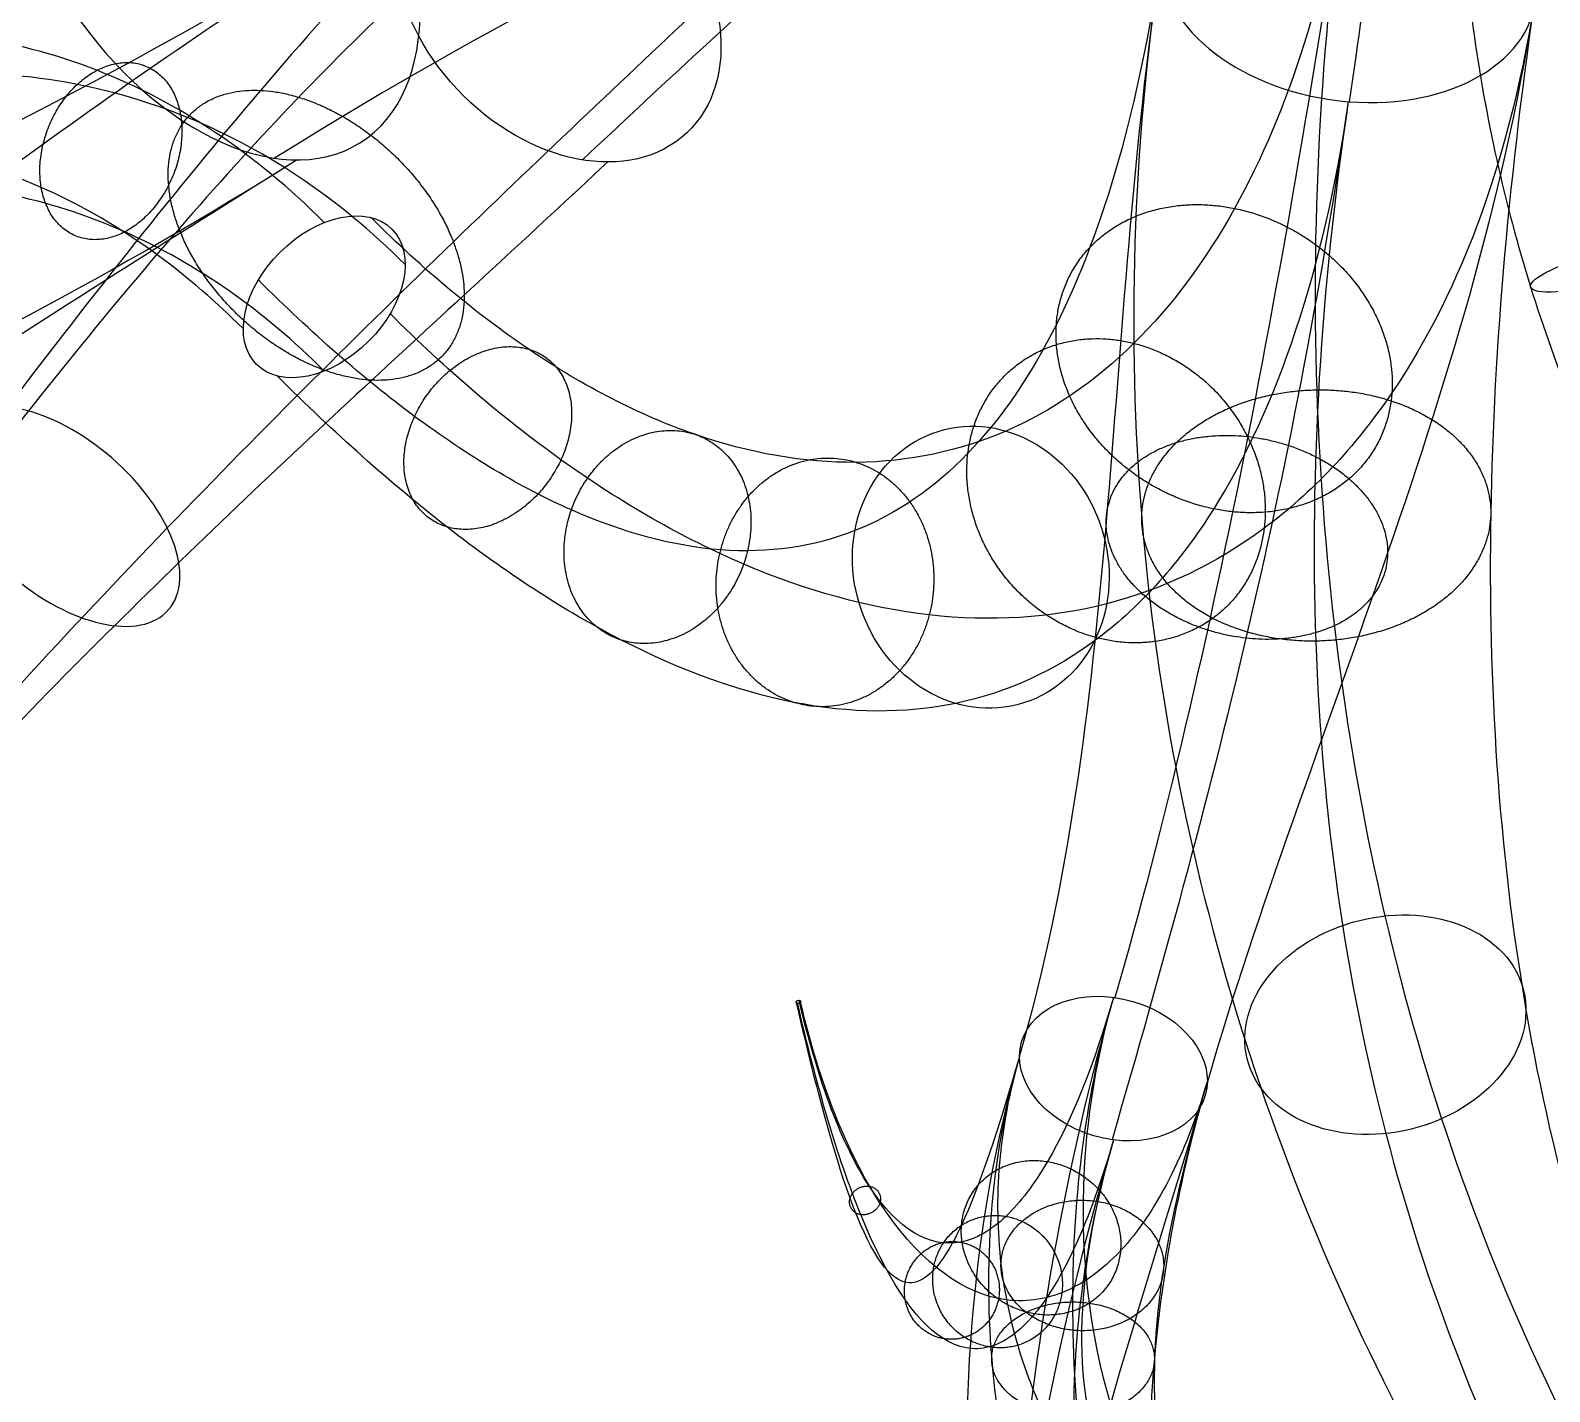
# Model space of a CAD drawing. Header units: millimetres. Extents: x -36.9 to 35.7, y -22.6 to 36.8.
# Drawn here: x -10.6 to -4.12, y -9.25 to -3.44 of the extents above; entities that cross this region are included whole.
import ezdxf

# ---------------------------------------------------------------- set-up
doc = ezdxf.new("R2010")
doc.units = ezdxf.units.MM
doc.header["$MEASUREMENT"] = 0
doc.layers.add('Default', color=18, linetype='Continuous', true_color=0x000000)

msp = doc.modelspace()

# ---------------------------------------------------------------- linework, layer by layer
at = {"layer": 'Default', "extrusion": (0.66882, 0.418242, -0.614616)}
msp.add_circle((2.7565, 19.3369, -27.5862), 1.204, dxfattribs=at)
msp.add_circle((2.7565, 19.3369, -27.5862), 1.204, dxfattribs=at)
msp.add_circle((2.7565, 19.3369, -27.5862), 1.204, dxfattribs=at)
at = {"layer": 'Default', "extrusion": (-0.500353, -0.469566, 0.72743)}
msp.add_circle((-3.3183, 27.4379, 41.2465), 0.806, dxfattribs=at)
msp.add_circle((-3.3183, 27.4379, 41.2465), 0.806, dxfattribs=at)
at = {"layer": 'Default', "extrusion": (0.108452, 0.735577, -0.668704)}
msp.add_circle((4.4611, 28.8036, -31.1428), 0.806, dxfattribs=at)
msp.add_circle((4.4611, 28.8036, -31.1428), 0.806, dxfattribs=at)
msp.add_circle((4.4611, 28.8036, -31.1428), 0.806, dxfattribs=at)
msp.add_circle((4.4611, 28.8036, -31.1428), 0.806, dxfattribs=at)
at = {"layer": 'Default', "extrusion": (-0.53353, 0.533559, 0.656247)}
msp.add_circle((9.8469, 36.4602, 36.1825), 0.408, dxfattribs=at)
msp.add_circle((9.8469, 36.4602, 36.1825), 0.408, dxfattribs=at)
at = {"layer": 'Default', "extrusion": (-0.242912, 0.949731, 0.197497)}
msp.add_circle((4.8506, 51.3796, 6.9328), 0.3458, dxfattribs=at)
at = {"layer": 'Default', "extrusion": (0.550823, 0.63428, -0.542478)}
msp.add_circle((4.2916, 37.1874, -37.1413), 0.607, dxfattribs=at)
at = {"layer": 'Default', "extrusion": (-0.431995, -0.135941, 0.891572)}
msp.add_circle((3.4997, 14.0768, 45.3038), 0.607, dxfattribs=at)
at = {"layer": 'Default', "extrusion": (0.156946, -0.636674, 0.754993)}
msp.add_circle((-6.5213, 25.9873, 39.5332), 0.607, dxfattribs=at)
at = {"layer": 'Default', "extrusion": (-0.168188, 0.731004, 0.661321)}
msp.add_circle((8.8404, 42.9272, 30.1844), 0.01, dxfattribs=at)
at = {"layer": 'Default', "extrusion": (-0.190069, -0.655102, 0.731242)}
msp.add_circle((-3.5537, 25.2731, 40.6148), 0.408, dxfattribs=at)
msp.add_circle((-3.5537, 25.2731, 40.6148), 0.408, dxfattribs=at)
msp.add_circle((-3.5537, 25.2731, 40.6148), 0.408, dxfattribs=at)
msp.add_circle((-3.5537, 25.2731, 40.6148), 0.408, dxfattribs=at)
msp.add_circle((-3.5537, 25.2731, 40.6148), 0.408, dxfattribs=at)
at = {"layer": 'Default'}
for points, knots in [([(-12.7389, -3.4927, 52.8106), (-12.0452, -3.3323, 53.1162), (-10.7096, -2.6868, 53.7979), (-9.5385, -1.2652, 54.6459), (-8.98, 0.1117, 55.2631), (-8.6941, 1.5265, 55.7986), (-8.7454, 2.6103, 56.1202), (-8.8785, 3.3057, 56.2975)], [0, 0, 0, 0, 2.187647, 4.526721, 5.706456, 6.865795, 9.053441, 9.053441, 9.053441, 9.053441]), ([(-5.0172, -1.108, 33.9966), (-4.8671, -1.0052, 35.2573), (-4.7735, -0.9386, 37.8497), (-5.285, -1.3492, 41.7269), (-6.4443, -2.3377, 45.3814), (-7.6004, -3.3849, 47.5103), (-8.2479, -3.9925, 48.4512)], [0, 0, 0, 0, 3.999674, 8.102746, 12.205817, 16.205491, 16.205491, 16.205491, 16.205491]), ([(-5.0172, -1.108, 33.9966), (-4.9378, -1.0537, 34.6637), (-4.8117, -1.0476, 36.0324), (-4.735, -1.4409, 38.1006), (-4.7839, -2.3171, 40.0612), (-4.9011, -3.2262, 41.1746), (-4.9775, -3.7446, 41.6455)], [0, 0, 0, 0, 2.294257, 4.653661, 7.013065, 9.307322, 9.307322, 9.307322, 9.307322]), ([(-10.2058, -1.8055, 32.5492), (-10.9165, -2.25, 33.2023), (-12.2841, -3.074, 34.6404), (-14.1248, -4.0025, 37.1537), (-15.709, -4.5164, 39.9707), (-16.559, -4.5219, 41.9832), (-16.9221, -4.4294, 42.995)], [0, 0, 0, 0, 3.333307, 6.71825, 10.103193, 13.4365, 13.4365, 13.4365, 13.4365]), ([(-3.8194, -1.8503, 22.7703), (-4.1163, -1.8696, 23.6289), (-4.8129, -1.9564, 25.323), (-6.1475, -2.3062, 27.7294), (-7.7435, -2.9461, 29.9302), (-8.9433, -3.5994, 31.2004), (-9.5607, -3.9855, 31.7677)], [0, 0, 0, 0, 2.897168, 5.830701, 8.764234, 11.661401, 11.661401, 11.661401, 11.661401]), ([(-4.5091, -2.3292, 51.7898), (-4.52, -2.6957, 51.8444), (-4.4777, -3.4491, 51.8911), (-4.2312, -4.5499, 51.7646), (-3.8236, -5.5529, 51.4493), (-3.2927, -6.4014, 50.9733), (-2.6711, -7.0698, 50.3637), (-1.9882, -7.5365, 49.6442), (-1.2858, -7.7819, 48.8519), (-0.8294, -7.7992, 48.2985), (-0.6113, -7.7733, 48.0229)], [0, 0, 0, 0, 1.055928, 2.138595, 3.221262, 4.27719, 5.333117, 6.415784, 7.498451, 8.554379, 8.554379, 8.554379, 8.554379]), ([(-8.5691, -2.5783, 49.1432), (-8.9156, -2.9034, 49.647), (-9.621, -3.6628, 50.5816), (-10.6961, -5.0241, 51.7415), (-11.7871, -6.5158, 52.6705), (-12.536, -7.5472, 53.1595), (-12.9202, -8.062, 53.3787)], [0, 0, 0, 0, 1.994662, 4.005467, 6.016273, 8.010935, 8.010935, 8.010935, 8.010935]), ([(-4.9815, -2.6599, 42.838), (-5.0692, -3.2558, 43.3794), (-5.3199, -4.0584, 44.3146), (-5.8807, -4.8129, 45.7382), (-6.4263, -5.1891, 46.9036), (-7.0648, -5.3251, 48.0898), (-7.759, -5.206, 49.2315), (-8.4648, -4.8456, 50.267), (-8.9277, -4.4601, 50.8722), (-9.1487, -4.239, 51.1441)], [0, 0, 0, 0, 2.672823, 4.092472, 5.538123, 6.983774, 8.403423, 9.773768, 11.076246, 11.076246, 11.076246, 11.076246]), ([(-4.9815, -2.6599, 42.838), (-5.096, -3.4368, 43.5442), (-5.1867, -4.9973, 44.9905), (-4.8966, -7.2492, 47.2622), (-4.1795, -9.3072, 49.6376), (-3.4294, -10.4759, 51.2777), (-2.9942, -10.9892, 52.1032)], [0, 0, 0, 0, 3.221567, 6.479093, 9.736619, 12.958185, 12.958185, 12.958185, 12.958185]), ([(-9.0204, -2.8992, 33.095), (-9.7299, -3.3429, 33.747), (-11.1439, -4.1209, 35.1605), (-13.1298, -4.9126, 37.6029), (-14.8604, -5.2906, 40.3497), (-15.7585, -5.2515, 42.3384), (-16.1213, -5.1591, 43.3491)], [0, 0, 0, 0, 3.333307, 6.71825, 10.103193, 13.4365, 13.4365, 13.4365, 13.4365]), ([(-5.7827, -3.1374, 42.1828), (-5.8737, -3.7559, 42.7447), (-6.0988, -4.5655, 43.7445), (-6.59, -5.2842, 45.2774), (-7.0705, -5.6153, 46.5283), (-7.6418, -5.6981, 47.7912), (-8.2783, -5.5285, 48.9937), (-8.9471, -5.1297, 50.0708), (-9.405, -4.7296, 50.6919), (-9.63, -4.5045, 50.9687)], [0, 0, 0, 0, 2.672823, 4.092472, 5.538123, 6.983774, 8.403423, 9.773768, 11.076246, 11.076246, 11.076246, 11.076246]), ([(-5.7827, -3.1374, 42.1828), (-5.9031, -3.9536, 42.9248), (-5.9483, -5.5601, 44.4849), (-5.4951, -7.7842, 46.9499), (-4.609, -9.7649, 49.4725), (-3.7956, -10.9086, 51.1672), (-3.3495, -11.4348, 52.0134)], [0, 0, 0, 0, 3.221567, 6.479093, 9.736619, 12.958185, 12.958185, 12.958185, 12.958185]), ([(-9.0187, -3.2899, 48.3746), (-9.3414, -3.5928, 48.8438), (-9.9708, -4.2599, 49.762), (-10.9161, -5.436, 51.0185), (-11.9076, -6.7715, 52.0866), (-12.6197, -7.7443, 52.6233), (-12.9905, -8.2411, 52.8347)], [0, 0, 0, 0, 1.994662, 4.005467, 6.016273, 8.010935, 8.010935, 8.010935, 8.010935]), ([(-7.6906, -3.2899, 49.2881), (-8.0332, -3.6114, 49.7863), (-8.7847, -4.3191, 50.7016), (-10.0151, -5.5398, 51.8271), (-11.2664, -6.8956, 52.7287), (-12.0678, -7.8808, 53.2089), (-12.4498, -8.3926, 53.4268)], [0, 0, 0, 0, 1.994662, 4.005467, 6.016273, 8.010935, 8.010935, 8.010935, 8.010935]), ([(-4.1802, -3.2668, 42.3004), (-4.2819, -3.9598, 42.9296), (-4.6095, -4.8561, 44.0422), (-5.3244, -5.6105, 45.692), (-5.9978, -5.9317, 47.0059), (-6.7556, -5.978, 48.3028), (-7.5484, -5.7605, 49.5193), (-8.3289, -5.3147, 50.6083), (-8.8298, -4.8867, 51.2495), (-9.068, -4.6484, 51.5426)], [0, 0, 0, 0, 2.672823, 4.092472, 5.538123, 6.983774, 8.403423, 9.773768, 11.076246, 11.076246, 11.076246, 11.076246]), ([(-4.1802, -3.2668, 42.3004), (-4.2928, -4.0304, 42.9946), (-4.4314, -5.5284, 44.4492), (-4.2948, -7.6473, 46.7965), (-3.7331, -9.5889, 49.263), (-3.0371, -10.719, 50.9313), (-2.6055, -11.2279, 51.7498)], [0, 0, 0, 0, 3.221567, 6.479093, 9.736619, 12.958185, 12.958185, 12.958185, 12.958185]), ([(-9.349, -4.2599, 50.9982), (-9.6428, -3.9658, 51.3596), (-10.3165, -3.5161, 52.1651), (-11.4492, -3.3683, 53.4515), (-12.5758, -3.7663, 54.6673), (-13.5693, -4.6245, 55.6783), (-14.3666, -5.8442, 56.4241), (-14.9106, -7.3369, 56.8497), (-15.1464, -8.9462, 56.9093), (-15.0992, -9.9965, 56.7162), (-15.0301, -10.4873, 56.5706)], [0, 0, 0, 0, 1.547219, 3.169834, 4.792449, 6.339668, 7.886887, 9.509501, 11.132116, 12.679335, 12.679335, 12.679335, 12.679335]), ([(-9.0039, -4.4392, 51.4245), (-9.2898, -4.153, 51.7762), (-9.9557, -3.7101, 52.5476), (-11.1038, -3.5433, 53.7587), (-12.2734, -3.9009, 54.8931), (-13.3311, -4.7117, 55.8305), (-14.2047, -5.8886, 56.5154), (-14.8251, -7.3515, 56.8944), (-15.1186, -8.9479, 56.9238), (-15.0867, -9.9971, 56.7228), (-15.0176, -10.4876, 56.5773)], [0, 0, 0, 0, 1.547219, 3.169834, 4.792449, 6.339668, 7.886887, 9.509501, 11.132116, 12.679335, 12.679335, 12.679335, 12.679335]), ([(-4.9815, -3.7443, 41.6452), (-5.0865, -4.4599, 42.2949), (-5.3884, -5.3633, 43.4722), (-6.0337, -6.0817, 45.2312), (-6.642, -6.3579, 46.6306), (-7.3326, -6.351, 48.0042), (-8.0678, -6.0831, 49.2815), (-8.8111, -5.5989, 50.4121), (-9.3071, -5.1562, 51.0692), (-9.5493, -4.914, 51.3672)], [0, 0, 0, 0, 2.672823, 4.092472, 5.538123, 6.983774, 8.403423, 9.773768, 11.076246, 11.076246, 11.076246, 11.076246]), ([(-4.9815, -3.7443, 41.6452), (-5.0999, -4.5472, 42.3752), (-5.193, -6.0912, 43.9436), (-4.8933, -8.1823, 46.4843), (-4.1627, -10.0466, 49.0979), (-3.4032, -11.1517, 50.8208), (-2.9608, -11.6735, 51.66)], [0, 0, 0, 0, 3.221567, 6.479093, 9.736619, 12.958185, 12.958185, 12.958185, 12.958185]), ([(-9.6941, -4.7138, 51.0867), (-9.9584, -4.4493, 51.4118), (-10.5542, -4.0313, 52.1347), (-11.5569, -3.8377, 53.3119), (-12.5796, -4.1198, 54.4672), (-13.5164, -4.8399, 55.4765), (-14.3022, -5.9387, 56.2674), (-14.8671, -7.3551, 56.7624), (-15.1313, -8.9408, 56.8817), (-15.0926, -9.9934, 56.7041), (-15.0236, -10.4829, 56.5588)], [0, 0, 0, 0, 1.547219, 3.169834, 4.792449, 6.339668, 7.886887, 9.509501, 11.132116, 12.679335, 12.679335, 12.679335, 12.679335]), ([(-9.4643, -3.9928, 31.8677), (-10.2398, -4.4779, 32.5803), (-11.7616, -5.2813, 34.1776), (-13.8131, -5.9826, 36.9476), (-15.5444, -6.2233, 39.9753), (-16.451, -6.1272, 42.0999), (-16.8359, -6.0293, 43.172)], [0, 0, 0, 0, 3.333307, 6.71825, 10.103193, 13.4365, 13.4365, 13.4365, 13.4365]), ([(-8.1402, -4.0015, 48.5195), (-8.459, -4.3007, 48.9831), (-9.1345, -4.9162, 49.882), (-10.2352, -5.9517, 51.1041), (-11.3869, -7.1512, 52.1448), (-12.1515, -8.0779, 52.6726), (-12.5201, -8.5717, 52.8828)], [0, 0, 0, 0, 1.994662, 4.005467, 6.016273, 8.010935, 8.010935, 8.010935, 8.010935]), ([(-9.349, -4.893, 51.513), (-9.6054, -4.6365, 51.8284), (-10.1934, -4.2253, 52.5172), (-11.2115, -4.0127, 53.619), (-12.2772, -4.2544, 54.693), (-13.2781, -4.9271, 55.6287), (-14.1403, -5.9831, 56.3587), (-14.7816, -7.3698, 56.8071), (-15.1035, -8.9425, 56.8962), (-15.0802, -9.9939, 56.7107), (-15.0112, -10.4832, 56.5655)], [0, 0, 0, 0, 1.547219, 3.169834, 4.792449, 6.339668, 7.886887, 9.509501, 11.132116, 12.679335, 12.679335, 12.679335, 12.679335]), ([(-5.983, -7.5639, 47.2107), (-6.0644, -7.8446, 47.524), (-6.2096, -8.2126, 48.0608), (-6.4407, -8.5201, 48.8984), (-6.6981, -8.6709, 49.8288), (-7.0258, -8.4874, 51.0208), (-7.243, -7.9261, 51.8394), (-7.3233, -7.5764, 52.1548)], [0, 0, 0, 0, 1.435266, 2.202094, 2.984425, 4.533584, 5.96885, 5.96885, 5.96885, 5.96885]), ([(-5.983, -7.5639, 47.2107), (-6.0989, -7.963, 47.6562), (-6.2171, -8.8514, 48.5123), (-6.0368, -10.3157, 49.6478), (-5.509, -11.7922, 50.6288), (-4.9464, -12.7156, 51.1927), (-4.6201, -13.1451, 51.4561)], [0, 0, 0, 0, 1.800315, 3.638736, 5.477156, 7.277471, 7.277471, 7.277471, 7.277471]), ([(-5.983, -7.5639, 47.2107), (-6.0652, -7.8474, 47.5272), (-6.1533, -8.4386, 48.1727), (-6.0409, -9.3083, 49.1902), (-5.6765, -10.0646, 50.2598), (-5.2769, -10.4243, 50.9901), (-5.0467, -10.551, 51.3493)], [0, 0, 0, 0, 1.335676, 2.700386, 4.065097, 5.400773, 5.400773, 5.400773, 5.400773]), ([(-6.3836, -7.8161, 46.8807), (-6.4729, -8.1242, 47.2243), (-6.5971, -8.4998, 47.8425), (-6.7531, -8.7545, 48.7861), (-6.9102, -8.8219, 49.804), (-7.0984, -8.5255, 51.0354), (-7.2555, -7.9319, 51.8417), (-7.3359, -7.582, 52.1578)], [0, 0, 0, 0, 1.435266, 2.202094, 2.984425, 4.533584, 5.96885, 5.96885, 5.96885, 5.96885]), ([(-5.983, -8.1717, 46.6662), (-6.0833, -8.5184, 47.0522), (-6.2614, -8.9042, 47.763), (-6.5149, -9.0846, 48.8027), (-6.7748, -9.0344, 49.8807), (-7.0637, -8.5792, 51.0909), (-7.2495, -7.9401, 51.8509), (-7.3301, -7.5899, 52.1679)], [0, 0, 0, 0, 1.435266, 2.202094, 2.984425, 4.533584, 5.96885, 5.96885, 5.96885, 5.96885]), ([(-5.5824, -7.9196, 46.9962), (-5.6749, -8.2387, 47.3519), (-5.8739, -8.617, 47.9813), (-6.2025, -8.8502, 48.915), (-6.5627, -8.8834, 49.9054), (-6.9911, -8.5411, 51.0763), (-7.237, -7.9343, 51.8487), (-7.3174, -7.5843, 52.165)], [0, 0, 0, 0, 1.435266, 2.202094, 2.984425, 4.533584, 5.96885, 5.96885, 5.96885, 5.96885]), ([(-6.3836, -7.8161, 46.8807), (-6.5027, -8.2262, 47.3386), (-6.5751, -9.1071, 48.2581), (-6.2415, -10.4871, 49.5198), (-5.5633, -11.8487, 50.5984), (-4.9553, -12.7252, 51.1876), (-4.629, -13.155, 51.4511)], [0, 0, 0, 0, 1.800315, 3.638736, 5.477156, 7.277471, 7.277471, 7.277471, 7.277471]), ([(-6.3836, -7.8161, 46.8807), (-6.4731, -8.1242, 47.2245), (-6.5186, -8.7304, 47.9667), (-6.2458, -9.5148, 49.126), (-5.7267, -10.1329, 50.2614), (-5.285, -10.4357, 50.9906), (-5.0546, -10.5627, 51.3503)], [0, 0, 0, 0, 1.335676, 2.700386, 4.065097, 5.400773, 5.400773, 5.400773, 5.400773]), ([(-5.5824, -7.9196, 46.9962), (-5.6915, -8.2956, 47.4159), (-5.8528, -9.0936, 48.249), (-5.8328, -10.4101, 49.4528), (-5.459, -11.8025, 50.5611), (-4.9383, -12.7172, 51.1814), (-4.6122, -13.1463, 51.4444)], [0, 0, 0, 0, 1.800315, 3.638736, 5.477156, 7.277471, 7.277471, 7.277471, 7.277471]), ([(-5.5824, -7.9196, 46.9962), (-5.6622, -8.1948, 47.3035), (-5.7966, -8.7278, 47.9558), (-5.8358, -9.4645, 49.0451), (-5.621, -10.1055, 50.212), (-5.2677, -10.4313, 50.982), (-5.0375, -10.5578, 51.341)], [0, 0, 0, 0, 1.335676, 2.700386, 4.065097, 5.400773, 5.400773, 5.400773, 5.400773]), ([(-5.983, -8.1717, 46.6662), (-6.0953, -8.5588, 47.0984), (-6.2108, -9.3493, 47.9948), (-6.0374, -10.5815, 49.3247), (-5.5132, -11.859, 50.5308), (-4.9473, -12.7268, 51.1762), (-4.6211, -13.1561, 51.4394)], [0, 0, 0, 0, 1.800315, 3.638736, 5.477156, 7.277471, 7.277471, 7.277471, 7.277471]), ([(-5.983, -8.1717, 46.6662), (-6.0701, -8.4715, 47.0008), (-6.162, -9.0196, 47.7497), (-6.0407, -9.671, 48.9809), (-5.6713, -10.1739, 50.2136), (-5.2757, -10.4427, 50.9825), (-5.0454, -10.5695, 51.342)], [0, 0, 0, 0, 1.335676, 2.700386, 4.065097, 5.400773, 5.400773, 5.400773, 5.400773])]:
    msp.add_open_spline(points, degree=3, knots=knots, dxfattribs=at)
for points in [[(-10.2058, -1.8055, 32.5492), (-11.1443, -2.3922, 33.4114), (-12.8294, -3.8913, 35.1015), (-14.2082, -5.6325, 36.7815), (-14.864, -6.4806, 37.6581)], [(-4.9815, -2.6599, 42.838), (-5.22, -4.2787, 44.3094), (-5.5539, -6.1066, 45.5841), (-5.9769, -7.5648, 47.2115)], [(-9.0204, -2.8992, 33.095), (-9.906, -3.453, 33.9088), (-11.7036, -4.705, 35.4232), (-13.2611, -6.235, 36.9847), (-13.8934, -7.0531, 37.8302)], [(-5.7827, -3.1374, 42.1828), (-6.0218, -4.7604, 43.658), (-5.9603, -6.3524, 45.2564), (-6.3835, -7.8114, 46.8849)], [(-4.1802, -3.2668, 42.3004), (-4.4255, -4.9297, 43.8123), (-5.1566, -6.457, 45.354), (-5.5825, -7.9242, 46.992)], [(-4.9815, -3.7443, 41.6452), (-5.2274, -5.4113, 43.1609), (-5.563, -6.7028, 45.0264), (-5.9891, -8.1709, 46.6653)], [(-9.4643, -3.9928, 31.8677), (-10.3379, -4.5392, 32.6706), (-12.0432, -5.5953, 34.3683), (-13.5234, -6.9376, 36.1263), (-14.1504, -7.7489, 36.9648)], [(-5.983, -7.5639, 47.2107), (-6.1876, -8.269, 47.9977), (-6.463, -9.8473, 49.4555), (-6.4669, -11.4419, 50.9202), (-6.401, -12.164, 51.7149)], [(-6.3836, -7.8161, 46.8807), (-6.5917, -8.533, 47.6809), (-6.673, -10.0034, 49.3165), (-6.4767, -11.4503, 50.9146), (-6.411, -12.1718, 51.7086)], [(-5.5824, -7.9196, 46.9962), (-5.7833, -8.6122, 47.7693), (-6.2528, -10.001, 49.314), (-6.4571, -11.4482, 50.9122), (-6.391, -12.1709, 51.7077)], [(-5.983, -8.1717, 46.6662), (-6.1874, -8.8761, 47.4525), (-6.4627, -10.1571, 49.1749), (-6.4669, -11.4566, 50.9067), (-6.401, -12.1788, 51.7014)]]:
    msp.add_open_spline(points, degree=3, dxfattribs=at)
at = {"layer": 'Default', "extrusion": (0.63418, -0.263716, -0.726822)}
msp.add_rational_spline([(-10.3185, -3.6107, 52.1568), (-10.6154, -3.7659, 51.954), (-10.5561, -4.1104, 52.1308), (-10.4967, -4.4548, 52.3075), (-10.1997, -4.2995, 52.5103), (-9.9028, -4.1443, 52.7131), (-9.9621, -3.7998, 52.5363), (-10.0215, -3.4554, 52.3595), (-10.3185, -3.6107, 52.1568)], [1, 0.707106781187, 1, 0.707106781187, 1, 0.707106781187, 1, 0.707106781187, 1], degree=2, knots=[0, 0, 0, 0.640885, 0.640885, 1.28177, 1.28177, 1.922655, 1.922655, 2.56354, 2.56354, 2.56354], dxfattribs=at)
at = {"layer": 'Default', "extrusion": (0.529734, 0.556051, -0.640459)}
msp.add_rational_spline([(-8.7984, -4.3423, 50.6567), (-9.0358, -3.7243, 50.9969), (-9.6207, -3.6962, 50.5376), (-10.2057, -3.668, 50.0782), (-9.9683, -4.286, 49.7381), (-9.7309, -4.9039, 49.3979), (-9.146, -4.9321, 49.8572), (-8.561, -4.9602, 50.3166), (-8.7984, -4.3423, 50.6567)], [1, 0.707106781187, 1, 0.707106781187, 1, 0.707106781187, 1, 0.707106781187, 1], degree=2, knots=[0, 0, 0, 1.266062, 1.266062, 2.532124, 2.532124, 3.798186, 3.798186, 5.064247, 5.064247, 5.064247], dxfattribs=at)
at = {"layer": 'Default', "extrusion": (0.283726, 0.477316, -0.831666)}
msp.add_rational_spline([(-5.5555, -5.481, 43.885), (-4.8399, -5.6267, 44.0455), (-4.7954, -4.986, 44.4284), (-4.7509, -4.3453, 44.8113), (-5.4665, -4.1996, 44.6508), (-6.1821, -4.0539, 44.4903), (-6.2266, -4.6946, 44.1074), (-6.2711, -5.3353, 43.7245), (-5.5555, -5.481, 43.885)], [1, 0.707106781187, 1, 0.707106781187, 1, 0.707106781187, 1, 0.707106781187, 1], degree=2, knots=[0, 0, 0, 1.266062, 1.266062, 2.532124, 2.532124, 3.798186, 3.798186, 5.064247, 5.064247, 5.064247], dxfattribs=at)
at = {"layer": 'Default', "extrusion": (0.534735, -0.389151, -0.75008)}
msp.add_rational_spline([(-8.8262, -5.5576, 50.4095), (-8.5141, -5.6501, 50.68), (-8.3395, -5.2713, 50.608), (-8.1649, -4.8926, 50.5359), (-8.477, -4.8001, 50.2655), (-8.7891, -4.7077, 49.995), (-8.9637, -5.0864, 50.067), (-9.1383, -5.4651, 50.139), (-8.8262, -5.5576, 50.4095)], [1, 0.707106781187, 1, 0.707106781187, 1, 0.707106781187, 1, 0.707106781187, 1], degree=2, knots=[0, 0, 0, 1.266062, 1.266062, 2.532124, 2.532124, 3.798186, 3.798186, 5.064247, 5.064247, 5.064247], dxfattribs=at)
at = {"layer": 'Default', "extrusion": (-0.363696, -0.313825, 0.877063)}
msp.add_rational_spline([(-6.048, -6.0321, 45.2279), (-5.4162, -6.1921, 45.4326), (-5.3401, -5.5635, 45.6891), (-5.2641, -4.9349, 45.9456), (-5.8959, -4.7749, 45.7408), (-6.5277, -4.615, 45.5361), (-6.6037, -5.2436, 45.2796), (-6.6798, -5.8721, 45.0231), (-6.048, -6.0321, 45.2279)], [1, 0.707106781187, 1, 0.707106781187, 1, 0.707106781187, 1, 0.707106781187, 1], degree=2, knots=[0, 0, 0, 1.266062, 1.266062, 2.532124, 2.532124, 3.798186, 3.798186, 5.064247, 5.064247, 5.064247], dxfattribs=at)
at = {"layer": 'Default', "extrusion": (-0.023779, 0.694045, -0.719539)}
msp.add_rational_spline([(-5.1202, -6.0449, 43.9651), (-4.376, -6.0342, 43.9509), (-4.3739, -5.4983, 44.4677), (-4.3718, -4.9625, 44.9845), (-5.116, -4.9733, 44.9987), (-5.8602, -4.9841, 45.0128), (-5.8623, -5.5199, 44.4961), (-5.8644, -6.0557, 43.9793), (-5.1202, -6.0449, 43.9651)], [1, 0.707106781187, 1, 0.707106781187, 1, 0.707106781187, 1, 0.707106781187, 1], degree=2, knots=[0, 0, 0, 1.266062, 1.266062, 2.532124, 2.532124, 3.798186, 3.798186, 5.064247, 5.064247, 5.064247], dxfattribs=at)
at = {"layer": 'Default', "extrusion": (0.518887, -0.224842, -0.824744)}
msp.add_rational_spline([(-8.0822, -6.0402, 49.2781), (-7.7146, -6.1558, 49.5409), (-7.5602, -5.7164, 49.5182), (-7.4057, -5.2769, 49.4956), (-7.7733, -5.1613, 49.2329), (-8.1408, -5.0456, 48.9701), (-8.2952, -5.4851, 48.9927), (-8.4497, -5.9245, 49.0154), (-8.0822, -6.0402, 49.2781)], [1, 0.707106781187, 1, 0.707106781187, 1, 0.707106781187, 1, 0.707106781187, 1], degree=2, knots=[0, 0, 0, 1.266062, 1.266062, 2.532124, 2.532124, 3.798186, 3.798186, 5.064247, 5.064247, 5.064247], dxfattribs=at)
at = {"layer": 'Default', "extrusion": (-0.148835, -0.69756, 0.700898)}
msp.add_rational_spline([(-5.4177, -6.0322, 44.109), (-4.8175, -6.0987, 44.1703), (-4.8136, -5.6689, 44.5989), (-4.8098, -5.2391, 45.0275), (-5.41, -5.1726, 44.9662), (-6.0102, -5.1061, 44.905), (-6.0141, -5.5359, 44.4764), (-6.0179, -5.9657, 44.0478), (-5.4177, -6.0322, 44.109)], [1, 0.707106781187, 1, 0.707106781187, 1, 0.707106781187, 1, 0.707106781187, 1], degree=2, knots=[0, 0, 0, 1.266062, 1.266062, 2.532124, 2.532124, 3.798186, 3.798186, 5.064247, 5.064247, 5.064247], dxfattribs=at)
at = {"layer": 'Default', "extrusion": (-0.484519, 0.046909, 0.873522)}
msp.add_rational_spline([(-7.3465, -6.306, 48.0001), (-6.9017, -6.4448, 48.2543), (-6.7685, -5.933, 48.3007), (-6.6353, -5.4212, 48.3471), (-7.0802, -5.2824, 48.0928), (-7.525, -5.1436, 47.8386), (-7.6582, -5.6554, 47.7922), (-7.7914, -6.1671, 47.7458), (-7.3465, -6.306, 48.0001)], [1, 0.707106781187, 1, 0.707106781187, 1, 0.707106781187, 1, 0.707106781187, 1], degree=2, knots=[0, 0, 0, 1.266062, 1.266062, 2.532124, 2.532124, 3.798186, 3.798186, 5.064247, 5.064247, 5.064247], dxfattribs=at)
at = {"layer": 'Default', "extrusion": (0.235467, 0.338448, -0.911048)}
msp.add_rational_spline([(-6.2644, -8.2643, 48.2582), (-6.6035, -8.2093, 48.1911), (-6.6309, -8.5341, 48.0633), (-6.6584, -8.8589, 47.9355), (-6.3193, -8.914, 48.0027), (-5.9802, -8.9691, 48.0699), (-5.9528, -8.6442, 48.1977), (-5.9254, -8.3194, 48.3254), (-6.2644, -8.2643, 48.2582)], [1, 0.707106781187, 1, 0.707106781187, 1, 0.707106781187, 1, 0.707106781187, 1], degree=2, knots=[0, 0, 0, 0.640885, 0.640885, 1.28177, 1.28177, 1.922655, 1.922655, 2.56354, 2.56354, 2.56354], dxfattribs=at)
at = {"layer": 'Default', "extrusion": (0.223192, -0.436082, -0.87179)}
msp.add_rational_spline([(-7.0243, -8.3698, 51.0229), (-7.088, -8.3595, 51.0015), (-7.1062, -8.4199, 51.027), (-7.1245, -8.4802, 51.0525), (-7.0608, -8.4904, 51.0739), (-6.9971, -8.5006, 51.0953), (-6.9789, -8.4403, 51.0698), (-6.9606, -8.38, 51.0443), (-7.0243, -8.3698, 51.0229)], [1, 0.707106781187, 1, 0.707106781187, 1, 0.707106781187, 1, 0.707106781187, 1], degree=2, knots=[0, 0, 0, 0.640885, 0.640885, 1.28177, 1.28177, 1.922655, 1.922655, 2.56354, 2.56354, 2.56354], dxfattribs=at)
at = {"layer": 'Default', "extrusion": (-0.007899, -0.597444, 0.801872)}
msp.add_rational_spline([(-6.1125, -8.429, 48.1732), (-6.4595, -8.4248, 48.1729), (-6.4627, -8.7031, 47.9655), (-6.4658, -8.9813, 47.7582), (-6.1188, -8.9855, 47.7585), (-5.7718, -8.9896, 47.7589), (-5.7687, -8.7114, 47.9662), (-5.7656, -8.4331, 48.1735), (-6.1125, -8.429, 48.1732)], [1, 0.707106781187, 1, 0.707106781187, 1, 0.707106781187, 1, 0.707106781187, 1], degree=2, knots=[0, 0, 0, 0.640885, 0.640885, 1.28177, 1.28177, 1.922655, 1.922655, 2.56354, 2.56354, 2.56354], dxfattribs=at)
at = {"layer": 'Default', "extrusion": (-0.24694, -0.1478, 0.957693)}
msp.add_rational_spline([(-6.4416, -8.4979, 48.9015), (-6.7159, -8.4507, 48.8381), (-6.7517, -8.7291, 48.7859), (-6.7875, -9.0074, 48.7337), (-6.5132, -9.0546, 48.7971), (-6.2389, -9.1017, 48.8606), (-6.2031, -8.8234, 48.9128), (-6.1674, -8.545, 48.965), (-6.4416, -8.4979, 48.9015)], [1, 0.707106781187, 1, 0.707106781187, 1, 0.707106781187, 1, 0.707106781187, 1], degree=2, knots=[0, 0, 0, 0.640885, 0.640885, 1.28177, 1.28177, 1.922655, 1.922655, 2.56354, 2.56354, 2.56354], dxfattribs=at)
at = {"layer": 'Default', "extrusion": (-0.248786, 0.05392, 0.967057)}
msp.add_rational_spline([(-6.6354, -8.608, 49.6028), (-6.8345, -8.5732, 49.5496), (-6.8711, -8.7788, 49.5517), (-6.9077, -8.9845, 49.5537), (-6.7086, -9.0193, 49.6069), (-6.5095, -9.0542, 49.66), (-6.4729, -8.8485, 49.658), (-6.4363, -8.6428, 49.6559), (-6.6354, -8.608, 49.6028)], [1, 0.707106781187, 1, 0.707106781187, 1, 0.707106781187, 1, 0.707106781187, 1], degree=2, knots=[0, 0, 0, 0.640885, 0.640885, 1.28177, 1.28177, 1.922655, 1.922655, 2.56354, 2.56354, 2.56354], dxfattribs=at)
at = {"layer": 'Default', "extrusion": (-0.000779102, -0.715035, 0.699088)}
msp.add_rational_spline([(-6.1576, -8.8628, 48.4784), (-6.5046, -8.8641, 48.4767), (-6.5023, -9.1067, 48.2286), (-6.5001, -9.3493, 47.9805), (-6.1532, -9.3479, 47.9822), (-5.8062, -9.3465, 47.984), (-5.8084, -9.104, 48.2321), (-5.8106, -8.8614, 48.4802), (-6.1576, -8.8628, 48.4784)], [1, 0.707106781187, 1, 0.707106781187, 1, 0.707106781187, 1, 0.707106781187, 1], degree=2, knots=[0, 0, 0, 0.640885, 0.640885, 1.28177, 1.28177, 1.922655, 1.922655, 2.56354, 2.56354, 2.56354], dxfattribs=at)

doc.saveas('drawing.dxf')
